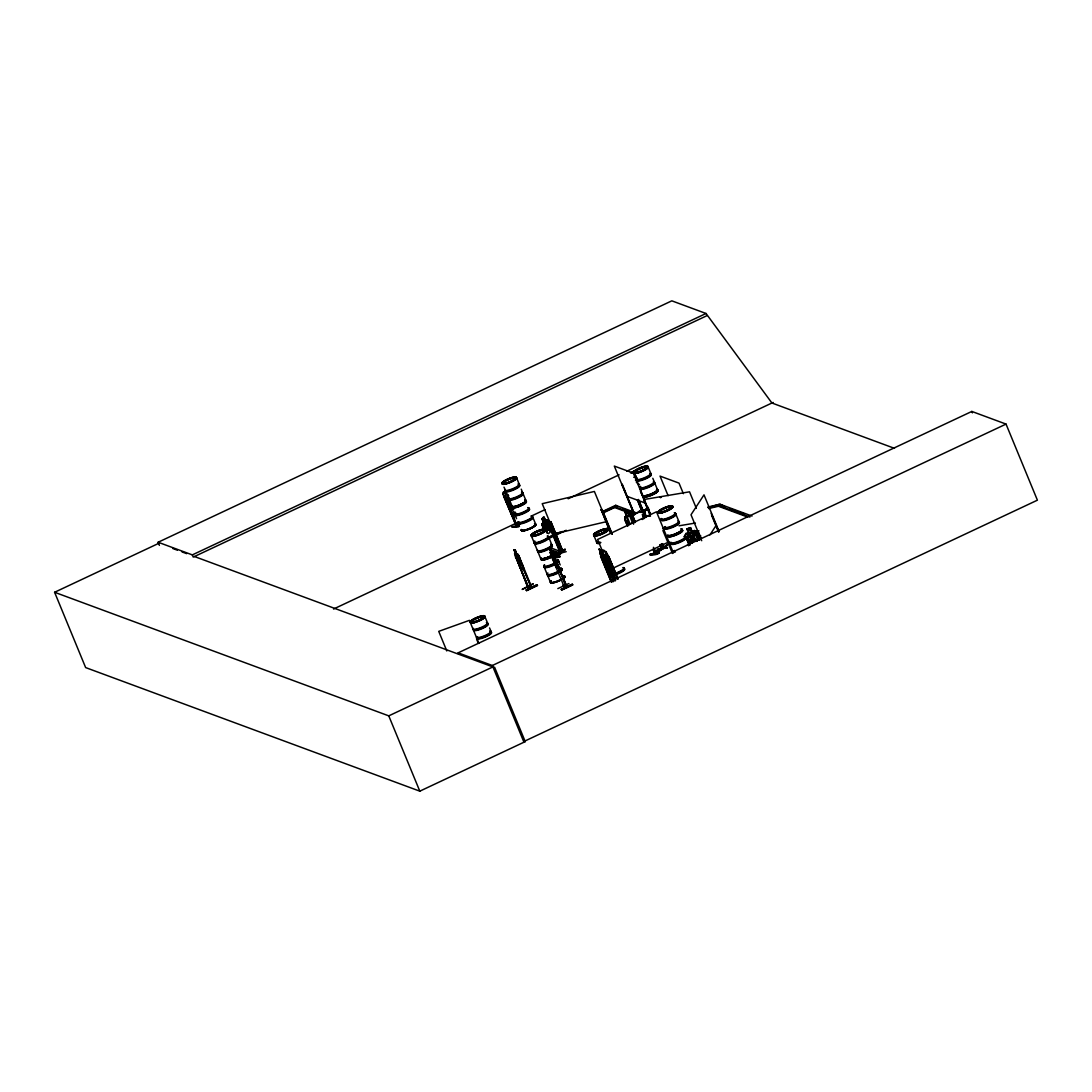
<?xml version="1.0" encoding="UTF-8"?>
<svg xmlns="http://www.w3.org/2000/svg" width="1092" height="1092" viewBox="0 0 1092 1092"><rect width="100%" height="100%" fill="white"/><g stroke="black" fill="none" stroke-linecap="round" stroke-linejoin="round"><path stroke-width="1.5" d="M524.761 500.095A7.78 1.638 -22.4 0 1 519.997 504.668A7.767 1.638 -22.4 0 1 511.643 505.801L511.629 508.585L512.708 508.108M543.952 529.606L542.082 525.375L542.192 523.546L543.666 522.454L542.028 518.768C545.317 513.144 544.226 523.75 546.996 519.847L548.239 520.597L552.347 530.548L553.071 534.807L548.32 538.356M542.287 523.532L542.082 525.375M508.531 498.525L508.394 501.378L509.486 500.778M551.119 552.825L553.903 560.769L556.797 564.346L556.156 561.602M606.388 554.954L609.159 562.899L612.066 566.475L611.424 563.731M635.544 480.48L636.117 475.935M624.733 518.837L627.75 525.907L624.733 518.837L625.034 516.966L626.535 515.847M624.924 518.809L625.115 517.062M696.778 541.427L697.201 539.038L694.348 532.118L691.987 531.517M511.752 514.332L514.195 517.553L511.657 514.414L506.306 501.132L506.702 499.358M510.128 501.405L507.985 502.593L507.562 504.477L508.053 502.593L510.278 501.46L509.268 503.576L512.121 510.496L514.864 512.585M515.779 525.279L516.434 526.289L502.989 493.939L503.494 492.055L505.733 490.922L504.709 493.038L507.562 499.959L509.404 501.351M503.18 493.925L503.412 492.055L505.582 490.868M516.748 524.733C518.004 527.682 515.192 522.877 515.943 526.412L519.888 524.16M503.071 483.92L503.767 483.579M471.962 622.017L471.389 622.658L472.454 622.017M514.305 478.337L513.472 478.992L514.455 478.787M515.124 477.941L513.499 478.842M513.554 478.883L515.588 477.996M483.265 617.417L482.459 617.608M544.444 530.425L542.669 530.999L543.625 530.876M544.144 530.644L544.703 530.043M595.058 535.326L595.932 534.971M595.618 535.189L595.277 535.53M605.787 530.316L605.173 530.657L605.992 530.494M606.415 529.838L607.398 529.838L606.674 530.221M634.889 472.645L635.326 472.194M645.031 468.099L646.655 466.912M646.887 467.212L646.123 467.512M646.532 467.663L647.269 467.199M660.414 512.093L659.309 512.762L660.128 512.134M670.433 507.384L671.88 506.865L669.833 507.48M670.665 507.603C668.263 507.357 673.436 505.965 670.201 507.37M559.978 552.525C561.971 550.641 558.899 553.849 561.452 553.084L548.239 520.597M527.996 586.8L527.736 585.667M527.586 587.059L514.755 553.303M530.698 586.936L531.599 586.745L530.848 587.182M531.954 587.892L518.714 555.459L516.734 553.821M476.494 638.724L478.323 643.42M559.787 556.115L556.524 556.865L559.787 556.115L559.732 556.975L556.442 557.725M686.022 533.524L685.271 535.216L689.229 545.167L685.121 535.216L685.899 533.456L694.594 530.494L696.327 531.408L699.808 539.967L696.191 531.545M508.763 498.143L507.739 500.245L510.592 507.166L513.336 509.254M553.78 554.968L566.461 587.387L566.571 586.049M566.83 586.186L563.308 585.571L566.216 586.418M622.249 484.206L634.643 514.632L621.867 484.384M637.387 500.013L642.246 512.121C641.591 511.192 642.956 509.377 643.352 511.534L638.492 499.535M643.543 511.561L638.288 499.535M658.981 552.538L650.368 554.067L658.995 552.525C658.326 556.661 638.329 554.518 659.145 553.098M700.682 539.312L698.375 532.869M711.151 513.281L718.891 531.818M686.95 529.019L690.526 527.641L692.055 531.354M686.185 537.441L687.209 537.087L690.308 544.621M687.209 537.087L690.226 544.744M694.567 530.535L696.327 531.408M698.662 540.185L696.259 534.029L698.743 540.049M697.201 533.811L696.177 534.152M709.923 534.93L716.42 524.965M663.936 546.764C662.571 548.593 664.932 546.369 664.659 547.665M512.462 526.59L519.232 525.58L518.973 526.508L512.093 526.876L518.973 526.508M512.093 526.822L519.492 526.207M661.397 548.539C648.307 551.487 659.937 557.398 653.398 547.31M661.247 548.225L662.434 547.611M659.937 544.758L661.834 549.221M645.017 511.588L639.107 511.452L645.276 512.216M638.847 512.271L644.73 512.407M503.235 483.606L504.04 483.278M503.999 483.524L503.412 483.92M532.555 535.667L532.705 535.585M532.582 535.285L532.555 535.858M542.833 530.521L544.498 530.193L543.734 530.494M543.297 530.535L544.28 530.507M472.59 622.249L471.949 622.194M481.982 617.635L483.551 616.598L482.077 617.43M635.858 472.481L635.189 472.563M646.014 467.881L645.085 468.154L645.645 467.745M594.963 534.984L595.345 534.943M605.773 529.838L606.156 530.453M606.483 530.18L605.459 530.398L606.456 529.565M670.597 507.493L669.765 507.712L670.515 507.152M671.266 506.825L669.901 507.343M555.159 556.319L560.128 552.839M659.295 550.505L667.212 544.785M558.79 553.903L558.544 554.586L565.137 549.563M564.728 549.767L565.014 549.017L555.35 556.592M527.177 585.913L527.682 585.694M528.405 586.909L515.629 556.688L528.023 587.087M662.762 548.798L660.947 544.239M634.575 513.349C632.486 512.871 636.267 513.963 634.616 514.305M563.963 586.158L551.228 555.924M697.324 541.086L693.243 537.346C695.945 530.93 691.645 530.671 692.164 536.759C688.588 531.913 684.548 534.52 691.714 537.892C688.724 544.84 693.57 544.594 692.778 538.438L696.164 541.25M542.151 518.837L544.144 517.335M542.274 523.655L547.01 519.997M543.884 530.753L542.642 527.736L543.529 527.218L544.772 530.234L543.256 531.081M548.102 523.45L549.003 522.945L561.029 553.426M550.859 521.607L563.062 551.924L550.859 521.607L549.767 521.99L562.284 551.965M548.32 538.52L553.18 534.78L552.17 530.603M610.483 532.882L601.255 509.8L602.142 509.595L612.216 534.029M602.142 509.595L601.05 509.978M566.202 551.692L556.388 554.217M559.09 554.463L565.274 549.645M556.019 557.289L561.424 553.057M561.738 551.023C562.926 549.494 564.318 552.497 562.121 552.156M708.217 507.616L719.232 504.368L719.614 505.309M503.726 483.428L503.74 483.101M504.272 483.51L503.357 483.674M533.128 535.626L532.336 536.049M646.505 467.185L645.468 467.622L646.751 467.635M595.836 535.053L594.963 535.462L596.041 535.066M605.828 530.111L606.838 529.647M606.811 530.139L606.347 530.466M628.951 524.883L625.02 512.148L627.477 510.469L632.336 522.508L630.125 524.051L625.238 512.189L627.45 510.647M629.006 514.182L630.521 513.103L631.899 513.827L635.421 522.358M625.02 517.076L630.548 513.254M627.286 517.13L629.483 515.588M627.258 525.634L625.402 521.116L626.057 520.666L628.228 525.115M632.486 516.175C631.517 515.984 634.288 517.785 634.343 520.693M626.371 520.597L625.402 521.116M560.906 553.221L560.565 552.061M667.253 544.717L659.786 550.491M659.309 550.573L667.512 545.345M664.209 546.573L663.049 546.928L664.769 547.638M648.102 515.601L649.535 516.311C647.037 514.851 645.276 518.7 645.017 512.981L642.369 514.687L644.034 518.454M645.017 512.981L642.505 514.741L644.13 518.441M642.246 519.519L648.198 515.588M658.503 549.303L667.471 547.72L658.244 548.839M650.218 554.9L659.254 553.153M667.116 547.856L658.176 548.826L658.858 549.139M661.697 548.498L655.35 552.552M654.859 552.648L655.104 553.862L662.803 548.757L654.804 553.862L653.03 549.331M514.782 478.514L514.127 478.433M543.447 530.917L542.642 531.081L543.229 530.262M605.923 530.234L605.2 530.507M483.852 616.762L482.104 617.28L482.855 617.035M483.742 617.144L482.91 617.389M661.875 547.774L661.561 548.184M661.697 548.102L661.725 549.331M655.35 553.74L653.316 549.29M508.681 498.075L506.524 499.262L506.183 501.146M512.68 514.059L515.492 512.462M512.735 514.223L510.292 511.001L512.667 514.236L515.56 512.448M516.407 526.289L503.617 496.232L504.695 495.741L517.089 525.907L509.432 507.807M519.56 523.368L516.653 525.034L519.806 523.355M662.162 549.208L660.237 544.703M630.48 472.877L633.838 471.13L634.793 473.778M631.504 473.273L633.483 472.222L633.988 473.464M633.769 477.34L635.817 476.248M638.861 512.339L639.161 511.411M648.225 507.971L643.038 510.742L648.43 507.971M648.552 508.749L642.355 512.066L637.591 500.027M647.46 509.459L642.683 512.012M543.256 530.576L544.826 530.125M662.516 548.771L661.261 545.795M515.52 553.603L514.018 549.699L515.328 550.068L516.734 553.931M515.206 550.122L513.895 549.754M514.714 554.463L514.687 553.166L515.424 553.467M517.622 554.067L518.686 555.487M515.984 556.784L515.247 556.865M518.809 557.848L519.546 557.766L518.809 557.848L531.627 588.083L516.857 553.876M523.723 568.891L522.809 565.397M520.72 568.168L518.755 564.359L520.72 568.168L523.914 568.973L520.693 568.058M532.992 583.688L522.14 589.448L533.155 584.097M526.112 589.98L537.018 584.766L526.112 589.994L526.59 590.676L537.469 585.408L526.535 590.595M663.786 547.829L662.162 543.666M649.972 514.209L640.526 491.291L644.389 498.867M641.236 491.223L640.526 491.291M639.68 511.179L631.476 515.629L639.939 511.807M562.08 550.791L562.721 550.778M551.556 556.033L550.846 556.101M554.067 557.248L566.857 587.496L553.303 554.681L550.668 549.413L549.385 549.044L550.682 549.522L552.907 553.589M614.468 580.644L605.023 557.725L606.019 557.261L615.588 580.221M606.142 557.302L605.023 557.725M672.481 553.48L662.912 530.521L663.909 530.057M553.917 554.886L552.88 553.48L567.239 587.319C565.369 589.011 562.148 582.759 563.185 586.295L566.721 587.496M557.821 588.615L568.918 583.524M561.274 589.38L572.304 584.179L572.754 584.875L561.738 590.076L561.274 589.38L572.345 584.234M561.52 589.912L572.699 584.793M696.205 532.132L699.003 530.903M159.418 545.386L158.135 542.246L671.826 300.832L706.033 313.486L771.921 403.003L894.498 448.348M458.708 654.258L458.135 652.852L492.342 665.506L523.955 742.219L419.806 791.168L85.64 667.581L54.6 592.274L158.763 543.325M158.135 542.246L192.329 554.886L706.033 313.486M706.933 315.684L193.243 557.084L192.329 554.886M333.524 609.036L518.768 521.976M531.122 516.175L545.004 509.65M568.168 498.771L619.109 474.829M626.822 471.198L773.136 402.443M552.88 534.834L557.48 532.678M601.897 511.793L615.683 505.323L635.367 512.598L635.762 513.54L633.606 514.55L614.619 507.521L614.236 506.579L633.223 513.609L635.367 512.598M548.976 537.25L559.705 532.213M602.593 512.052L616.379 505.569L616.762 506.511M550.204 537.209L562.462 531.449M603.821 512.025L614.537 506.975M549.372 538.192L566.216 530.275M602.975 512.994L615.233 507.234M550.464 553.63L550.163 552.47L553.03 553.535M550.218 552.593L551.037 552.688M552.361 550.286L558.695 552.62L560.838 551.61L551.351 548.102M551.856 557.084L555.35 558.381M554.34 551.801L559.09 553.562L561.233 552.552M554.381 563.581L556.456 567.335L550.272 552.415M557.889 564.878L559.2 568.359L556.306 567.417L559.2 568.359M600.627 552.934L599.126 549.03L602.934 554.722L613.363 579.716M600.177 549.522L601.842 553.275M611.438 581.558L599.972 552.579M606.265 555.009L604.763 551.119L605.937 551.542L608.572 556.811L617.69 579.088M600.504 556.128L611.056 581.736M607.643 564.864L603.535 554.927L613.677 579.825M615.206 579.115L605.541 554.545L605.61 555.814M607.466 555.255L605.828 551.719M603.985 557.411L613.294 580.016M608.258 555.541L618.072 578.897M747.105 516.857L718.413 506.251L718.031 505.309L720.174 504.299L752.047 516.079M615.451 580.808L606.524 558.039L615.533 579.238M606.838 558.149L606.142 558.217M609.309 559.391L617.376 578.965M606.046 567.403L604.013 563.622L606.046 567.403L608.681 568.468L607.466 564.878M613.158 567.007L614.441 570.502L611.547 569.423M610.019 569.587L668.905 541.919M458.135 652.852L971.839 411.438L1006.032 424.092L1037.4 500.177L523.696 741.591M492.342 665.506L1006.032 424.092M54.6 592.274L388.766 715.861L492.915 666.912L194.444 556.524M514.25 478.419L515.301 478.064M646.491 467.772L645.099 467.99M664.332 547.884L662.68 543.707M655.132 552.293L655.459 553.453L653.726 548.866M606.074 530.343L606.988 529.729M482.882 617.144L483.674 616.789M482.964 617.54L482.159 617.785M527.736 586.322L531.162 586.991L528.118 586.131M698.157 533.21L698.771 532.732L701.282 538.847M690.526 527.641L686.772 528.938L688.479 532.732L687.155 534.548L690.008 541.468L692.069 543.024M646.259 467.267L647.092 467.13M531.081 586.991L531.135 587.987L532.036 587.824M531.558 587.783L531.299 586.65M562.557 551.87L563.281 551.733M542.028 518.768L546.137 531.463L548.375 533.633L550.259 532.159L550.04 528.405L547.188 521.485L545.672 521.048L544.048 517.185M546.996 519.847L548.198 520.693M542.642 527.736L544.226 530.671M556.688 557.466L560.073 556.702M707.78 507.07L719.232 504.368M709.8 507.63L716.352 506.074M708.599 508.558L718.413 506.251M554.64 533.811L606.797 521.58M471.771 622.549L471.403 622.508M630.439 513.267L631.899 513.827M662.626 528.583L665.902 528.023M679.006 525.812L695.399 523.041M658.435 549.453L667.43 547.665M502.989 493.939L511.657 514.414M528.091 586.786L514.769 554.354M634.002 513.568L634.452 514.66M628.978 514.359L630.657 514.769L633.51 521.689L633.537 524.215M514.564 553.221L517.772 554.135M537.482 585.435L536.991 584.752M524.119 741.4L525.334 741.837L494.553 667.157M725.347 507.002L720.174 504.299M730.125 508.776L744.471 514.073M718.031 505.309L749.904 517.089M626.726 496.205L645.727 503.221M695.836 533.305L698.907 534.452M697.761 534.821L700.832 535.954M623.095 508.858L634.179 512.953M600.368 550.122L599.672 549.863L600.887 551.351M606.005 552.197L605.309 551.938L606.524 553.439M603.849 550.081A7.794 1.652 -22.4 0 1 600.259 550.45L600.19 550.341M605.418 554.6L608.299 555.664M605.2 561.424L604.108 561.029L601.255 554.108C604.545 555.036 608.776 570.447 603.712 559.432C607.439 572.017 596.423 544.198 603.043 557.78L602.32 554.572L612.981 579.893M611.67 569.369L614.359 570.365M605.91 567.349L608.79 568.413L607.589 564.823M550.75 550.068L550.04 549.808L551.255 551.31M534.889 544.417L535.585 544.662L534.507 543.475L537.387 550.545M172.727 548.484L177.382 550.204M182.036 551.924L186.691 553.658M506.046 492.369L505.023 492.956L508.667 495.945M509.268 499.576L508.449 500.354M636.281 482.104L639.448 484.643M681.067 529.074A7.808 1.652 -22.4 0 1 677.204 533.251L677.327 533.483M603.521 554.954C603.371 553.48 598.853 550.887 599.972 553.74M602.538 553.63L603.398 555.009M971.839 411.438L972.412 412.858M719.096 531.49L703.999 494.853L691.004 514.769L701.706 540.704M711.574 515.151L718.495 531.954M696.368 508.381L689.543 491.823L643.652 499.563L650.477 516.134M683.374 493.666L679.019 483.114L660.032 476.098L668.099 495.672M690.458 527.805L691.959 531.558M676.016 514.537L678.869 521.457M648.047 466.748L650.791 473.423M652.798 478.269L654.204 481.736M654.777 483.128L657.548 489.803M673.477 553.016L656.483 511.793L597.611 539.462L614.591 580.685M636.377 477.641L638.097 481.79M633.715 471.307L635.244 475.02M647.529 506.497L649.426 511.083M640.908 491.113L644.69 500.272M648.471 509.445L650.354 514.018M650.3 514.318L633.305 473.095L614.318 466.079L634.206 514.564M661.902 543.843L663.622 548.034M644.922 512.994L646.505 516.857M633.223 513.609L633.606 514.55M631.804 513.854L635.326 522.413M632.145 516.571L634.629 522.59M626.057 520.666L627.299 523.669M615.683 505.323L616.079 506.265M612.011 534.206L594.389 491.455L542.219 503.685L562.216 552.129L561.834 550.873M601.255 509.8L610.701 532.719M609.036 557.097L617.758 578.787M593.734 535.135L596.505 541.809M599.126 549.03L603.521 560.81L606.415 564.4L605.787 561.643M600.027 553.617L611.752 581.667M600.818 556.251L611.37 581.845M548.443 523.368L560.865 553.494M551.829 532.486L560.455 553.63M558.695 552.62L559.09 553.562M548.962 537.81L551.815 544.717M558.735 561.493L560.169 564.946M549.508 548.989L551.01 552.893M516.502 477.627A7.808 1.652 -22.4 0 1 505.951 483.415A7.808 1.652 -22.4 0 1 505.323 480.589A7.808 1.652 -22.4 0 1 516.502 477.627L519.246 484.316M521.253 489.175L522.659 492.642M523.232 494.034L525.989 500.696M532.992 517.717L535.763 524.378M534.957 543.843L535.339 544.785M531.203 535.558L533.974 542.233M537.96 551.938L540.704 558.613M544.294 567.321L547.147 574.228M547.72 575.62L550.464 582.295M507.998 494.758L508.503 496M509.118 498.935L511.547 504.913M511.93 505.473L513.649 509.623M503.985 487.155L505.227 489.694M506.811 493.543L508.531 497.693M509.036 498.935L510.06 501.405M515.124 515.233L516.571 518.686M518.563 555.555L522.631 565.424M514.018 549.699L518.331 561.506L520.215 564.66L521.444 565.001L520.87 562.216M484.807 616.379L487.564 623.054M489.557 627.914L490.977 631.367M478.856 643.229L469.41 620.352L438.738 631.367L446.805 650.955M388.766 715.861L419.806 791.168M557.971 564.782L559.049 568.427M522.754 565.356L523.805 569.028M522.891 493.707A7.78 1.638 -22.4 0 1 515.438 498.935A7.78 1.638 -22.4 0 1 509.595 498.635M522.809 493.175A7.903 1.665 -22.4 0 1 515.233 498.484A7.903 1.665 -22.4 0 1 509.295 498.184M511.834 506.374A7.808 1.652 -22.4 0 0 520.229 505.214A7.808 1.652 -22.4 0 0 525.006 500.627A7.767 1.638 -22.4 0 1 520.188 505.132A7.767 1.638 -22.4 0 1 511.848 506.278M511.629 505.814A7.78 1.638 -22.4 0 0 519.997 504.668A7.767 1.638 -22.4 0 0 524.733 500.081M524.856 500.259A7.808 1.652 -22.4 0 1 520.079 504.845A7.808 1.652 -22.4 0 1 511.684 506.005M518.55 484.752A7.903 1.665 -22.4 0 1 514.646 488.97A7.903 1.665 -22.4 0 1 505.064 491.1M521.512 492.205A7.78 1.638 -22.4 0 1 516.748 496.778A7.78 1.638 -22.4 0 1 508.381 497.925M518.659 485.298A7.78 1.638 -22.4 0 1 513.895 489.858A7.78 1.638 -22.4 0 1 505.528 491.018M521.799 492.642A7.903 1.665 -22.4 0 1 516.966 497.283A7.903 1.665 -22.4 0 1 508.476 498.457M518.372 484.329A7.903 1.665 -22.4 0 1 513.54 488.97A7.903 1.665 -22.4 0 1 505.05 490.144M518.086 483.906A7.78 1.638 -22.4 0 1 513.322 488.465A7.78 1.638 -22.4 0 1 504.954 489.625M532.65 517.403A7.78 1.638 -22.4 0 1 525.197 522.618A7.78 1.638 -22.4 0 1 519.355 522.331M531.749 516.762A7.903 1.665 -22.4 0 1 526.904 521.403A7.903 1.665 -22.4 0 1 518.413 522.563M521.457 529.716A7.808 1.652 -22.4 0 0 529.838 528.555A7.808 1.652 -22.4 0 0 534.63 523.969A7.808 1.652 -22.4 0 1 529.838 528.542A7.808 1.652 -22.4 0 1 521.444 529.688M534.507 523.778A7.767 1.638 -22.4 0 1 529.757 528.337A7.767 1.638 -22.4 0 1 521.403 529.483M534.739 524.242A7.808 1.652 -22.4 0 1 529.961 528.828A7.808 1.652 -22.4 0 1 521.567 529.989A7.767 1.638 -22.4 0 0 529.948 528.815A7.767 1.638 -22.4 0 0 534.698 524.269M525.921 500.996A7.808 1.652 -22.4 0 1 518.441 506.238A7.808 1.652 -22.4 0 1 512.571 505.951M529.142 508.544A7.903 1.665 -22.4 0 1 521.567 513.854A7.903 1.665 -22.4 0 1 515.629 513.568M531.272 515.902A7.78 1.638 -22.4 0 1 526.508 520.475A7.78 1.638 -22.4 0 1 518.154 521.621M529.224 509.09A7.78 1.638 -22.4 0 1 521.771 514.305A7.78 1.638 -22.4 0 1 515.929 514.018M531.572 516.325A7.903 1.665 -22.4 0 1 527.654 520.543A7.903 1.665 -22.4 0 1 518.086 522.672M528.146 508.026A7.903 1.665 -22.4 0 1 523.3 512.653A7.903 1.665 -22.4 0 1 514.81 513.827M527.846 507.589A7.78 1.638 -22.4 0 1 523.082 512.162A7.78 1.638 -22.4 0 1 514.728 513.308M552.061 545.795A7.78 1.638 -22.4 0 1 544.594 551.023A7.78 1.638 -22.4 0 1 538.752 550.723M551.146 545.154A7.903 1.665 -22.4 0 1 546.3 549.795A7.903 1.665 -22.4 0 1 537.81 550.969M554.026 552.347A7.808 1.652 -22.4 0 1 553.303 554.791M551.87 555.651A7.808 1.652 -22.4 0 1 543.816 558.763A7.808 1.652 -22.4 0 1 540.84 558.094M553.453 555.145A7.808 1.652 -22.4 0 0 554.176 552.716A7.78 1.638 -22.4 0 1 553.398 555.064A7.767 1.638 -22.4 0 0 554.108 552.661M552.02 556.019A7.808 1.652 -22.4 0 1 543.966 559.131A7.808 1.652 -22.4 0 1 540.99 558.462M547.72 536.841A7.903 1.665 -22.4 0 1 542.874 541.482A7.903 1.665 -22.4 0 1 534.384 542.656M550.668 544.294A7.78 1.638 -22.4 0 1 545.904 548.866A7.78 1.638 -22.4 0 1 537.551 550.013M547.815 537.373A7.78 1.638 -22.4 0 1 543.052 541.946A7.78 1.638 -22.4 0 1 534.698 543.093M550.969 544.731A7.903 1.665 -22.4 0 1 546.123 549.372A7.903 1.665 -22.4 0 1 537.633 550.532M547.542 536.418A7.903 1.665 -22.4 0 1 541.755 541.455A7.903 1.665 -22.4 0 1 534.848 541.536M547.242 535.981A7.78 1.638 -22.4 0 1 541.55 540.95A7.78 1.638 -22.4 0 1 534.752 541.018M561.015 569.382A7.78 1.638 -22.4 0 1 556.251 573.942A7.78 1.638 -22.4 0 1 547.884 575.102M560.906 568.85A7.903 1.665 -22.4 0 1 556.074 573.491A7.903 1.665 -22.4 0 1 547.57 574.651M563.786 576.044A7.808 1.652 -22.4 0 1 558.067 581.026A7.808 1.652 -22.4 0 1 551.242 581.094M563.663 575.88A7.753 1.638 -22.4 0 1 557.985 580.821A7.753 1.638 -22.4 0 1 551.214 580.903M555.418 553.385A7.808 1.652 -22.4 0 1 553.562 555.391M552.115 556.265A7.808 1.652 -22.4 0 1 544.062 559.377A7.808 1.652 -22.4 0 1 541.1 558.708M554.272 552.962A7.808 1.652 -22.4 0 1 555.077 553.071M558.654 560.96A7.903 1.665 -22.4 0 1 556.77 562.994M555.309 563.868A7.903 1.665 -22.4 0 1 547.147 567.035A7.903 1.665 -22.4 0 1 544.144 566.338M557.48 560.537A7.903 1.665 -22.4 0 1 558.299 560.633M560.442 567.99A7.78 1.638 -22.4 0 1 554.736 572.945A7.78 1.638 -22.4 0 1 547.938 573.027M558.394 561.165A7.78 1.638 -22.4 0 1 556.879 563.499M555.446 564.359A7.78 1.638 -22.4 0 1 547.42 567.458A7.78 1.638 -22.4 0 1 544.458 566.789M560.728 568.413A7.903 1.665 -22.4 0 1 555.896 573.054A7.903 1.665 -22.4 0 1 547.392 574.228M557.302 560.1A7.903 1.665 -22.4 0 1 556.592 562.571M553.398 564.318A7.903 1.665 -22.4 0 1 545.55 566.844A7.903 1.665 -22.4 0 1 544.621 565.219M557.821 559.773A7.78 1.638 -22.4 0 1 556.306 562.107M553.166 563.827A7.78 1.638 -22.4 0 1 545.44 566.311A7.78 1.638 -22.4 0 1 544.512 564.714M653.63 482.705A7.78 1.638 -22.4 0 1 648.866 487.278A7.78 1.638 -22.4 0 1 640.513 488.424M653.535 482.173A7.903 1.665 -22.4 0 1 648.689 486.814A7.903 1.665 -22.4 0 1 640.199 487.988M643.365 495.754A7.78 1.638 -22.4 0 0 652.456 493.352A7.78 1.638 -22.4 0 0 657.111 489.298A7.753 1.638 -22.4 0 1 652.456 493.352A7.753 1.638 -22.4 0 1 643.393 495.741M657.22 489.489A7.808 1.652 -22.4 0 1 652.552 493.543A7.808 1.652 -22.4 0 1 643.42 495.973M650.109 473.86A7.903 1.665 -22.4 0 1 644.307 478.897A7.903 1.665 -22.4 0 1 637.414 478.978M653.862 481.422A7.78 1.638 -22.4 0 1 646.409 486.636A7.78 1.638 -22.4 0 1 640.567 486.35M650.204 474.392A7.78 1.638 -22.4 0 1 646.355 478.542A7.78 1.638 -22.4 0 1 636.923 480.63M653.357 481.749A7.903 1.665 -22.4 0 1 647.556 486.786A7.903 1.665 -22.4 0 1 640.663 486.855M649.931 473.437A7.903 1.665 -22.4 0 1 644.13 478.473A7.903 1.665 -22.4 0 1 637.237 478.542M650.436 473.109A7.78 1.638 -22.4 0 1 642.983 478.323A7.78 1.638 -22.4 0 1 637.141 478.037M656.661 489.98A7.808 1.652 -22.4 0 1 653.671 493.72A7.808 1.652 -22.4 0 1 643.666 496.56M660.21 496.792A7.78 1.638 -22.4 0 1 660.387 497.638M660.51 497.229A7.903 1.665 -22.4 0 1 660.865 497.556M650.45 512.967A7.794 1.652 -22.4 0 1 650.109 512.639M599.44 543.502A7.794 1.652 -22.4 0 1 597.856 542.001M602.593 551.378A7.903 1.665 -22.4 0 1 600.19 551.078M599.918 550.122A7.794 1.652 -22.4 0 1 600.068 549.604M600.75 542.71A7.903 1.665 -22.4 0 1 596.914 542.233M600.573 542.287A7.903 1.665 -22.4 0 1 596.737 541.809M598.866 542.11A7.794 1.652 -22.4 0 1 596.642 541.291M602.866 551.815A7.794 1.652 -22.4 0 1 600.641 550.996M603.999 550.6A7.903 1.665 -22.4 0 1 600.354 550.969M605.61 558.503A7.808 1.652 -22.4 0 1 604.381 558.626M624.351 569.055A7.78 1.638 -22.4 0 1 616.898 574.283A7.78 1.638 -22.4 0 1 611.056 573.996M624.269 568.523A7.903 1.665 -22.4 0 1 616.693 573.832A7.903 1.665 -22.4 0 1 610.756 573.532M622.972 567.567A7.78 1.638 -22.4 0 1 618.208 572.126A7.78 1.638 -22.4 0 1 609.841 573.286M623.273 567.99A7.903 1.665 -22.4 0 1 618.427 572.631A7.903 1.665 -22.4 0 1 609.937 573.805M610.51 566.407A7.903 1.665 -22.4 0 1 607.698 566.885M612.94 581.695A7.78 1.638 -22.4 0 1 613.09 581.162A7.753 1.638 -22.4 0 0 612.967 581.681M609.2 567.198A7.794 1.652 -22.4 0 1 607.971 567.321M608.763 566.325A7.903 1.665 -22.4 0 1 607.521 566.448M605.855 559.104A7.808 1.652 -22.4 0 1 604.627 559.227M491.223 632.432A7.794 1.652 -22.4 0 1 483.756 637.673A7.794 1.652 -22.4 0 1 477.9 637.387M491.113 631.913A7.903 1.665 -22.4 0 1 483.538 637.223A7.903 1.665 -22.4 0 1 477.6 636.923M486.868 623.491A7.903 1.665 -22.4 0 1 482.036 628.132A7.903 1.665 -22.4 0 1 473.532 629.306M489.844 630.944A7.794 1.652 -22.4 0 1 485.066 635.517A7.794 1.652 -22.4 0 1 476.685 636.677M486.991 624.023A7.794 1.652 -22.4 0 1 482.214 628.596A7.794 1.652 -22.4 0 1 473.832 629.756M490.117 631.381A7.903 1.665 -22.4 0 1 485.285 636.022A7.903 1.665 -22.4 0 1 476.781 637.182M486.691 623.068A7.903 1.665 -22.4 0 1 481.859 627.709A7.903 1.665 -22.4 0 1 473.355 628.883M486.418 622.631A7.794 1.652 -22.4 0 1 481.64 627.204A7.794 1.652 -22.4 0 1 473.259 628.364M678.296 522.426A7.78 1.638 -22.4 0 1 672.59 527.381A7.78 1.638 -22.4 0 1 665.806 527.463M679.006 521.99A7.903 1.665 -22.4 0 1 671.443 527.299A7.903 1.665 -22.4 0 1 665.506 526.999M677.204 533.251A7.808 1.652 -22.4 0 1 667.744 535.339M682.091 529.333A7.767 1.638 -22.4 0 1 675.265 533.851A7.767 1.638 -22.4 0 1 667.703 535.135M680.944 528.91A7.767 1.638 -22.4 0 1 681.749 529.006M674.76 513.568A7.903 1.665 -22.4 0 1 669.928 518.209A7.903 1.665 -22.4 0 1 661.424 519.383M677.722 521.034A7.78 1.638 -22.4 0 1 672.959 525.593A7.78 1.638 -22.4 0 1 664.591 526.753M675.675 514.209A7.78 1.638 -22.4 0 1 668.222 519.437A7.78 1.638 -22.4 0 1 662.38 519.15M678.842 521.567A7.903 1.665 -22.4 0 1 671.266 526.863A7.903 1.665 -22.4 0 1 665.328 526.576M674.583 513.144A7.903 1.665 -22.4 0 1 669.751 517.785A7.903 1.665 -22.4 0 1 661.261 518.959M674.296 512.721A7.78 1.638 -22.4 0 1 669.533 517.28A7.78 1.638 -22.4 0 1 661.165 518.441M667.922 535.681A7.767 1.638 -22.4 0 0 676.426 534.002A7.808 1.652 -22.4 0 0 682.022 529.552A7.767 1.638 -22.4 0 1 676.426 534.002A7.808 1.652 -22.4 0 1 667.894 535.708M682.131 529.811A7.808 1.652 -22.4 0 1 675.607 534.684A7.808 1.652 -22.4 0 1 668.154 535.449M684.534 537.264A7.903 1.665 -22.4 0 1 679.688 541.905A7.903 1.665 -22.4 0 1 671.198 543.079M685.435 537.906A7.78 1.638 -22.4 0 1 678.924 542.765A7.78 1.638 -22.4 0 1 671.512 543.516M684.356 536.841A7.903 1.665 -22.4 0 1 679.511 541.468A7.903 1.665 -22.4 0 1 671.02 542.642M684.056 536.404A7.78 1.638 -22.4 0 1 679.292 540.977A7.78 1.638 -22.4 0 1 670.938 542.123M687.482 544.717A7.78 1.638 -22.4 0 1 688.479 545.659M675.347 551.378A7.78 1.638 -22.4 0 1 674.365 550.436M675.457 551.91A7.903 1.665 -22.4 0 1 674.447 550.955M687.783 545.14A7.903 1.665 -22.4 0 1 688.943 545.577M674.46 551.91A7.903 1.665 -22.4 0 1 674.624 551.392M546.137 522.263L546.464 526.453L544.021 523.914L543.407 524.365L546.409 527.6L546.915 533.06L547.174 528.091L549.767 530.794L550.395 530.316L547.256 526.972L546.655 521.73L544.294 523.75L547.147 530.671L549.03 529.197L546.177 522.276M607.916 556.674L608.694 559.868C602.156 546.287 613.008 574.201 609.35 561.506C614.427 572.454 610.073 557.22 606.893 556.197L609.745 563.117L610.837 563.513L607.916 556.674M517.308 555.186L518.004 558.408C511.261 544.935 522.126 572.768 518.673 560.059L521.253 564.032L517.362 555.159M544.062 518.222L542.847 519.164L543.366 520.406L544.567 519.451L544.062 518.222M627.313 511.547L625.893 512.544L626.399 513.772L627.818 512.776L627.313 511.547M644.812 514.059L643.284 515.069L643.789 516.298L645.317 515.288L644.812 514.059M667.949 494.212L667.949 494.212M609.773 565.656L611.697 569.478L609.773 565.656M690.089 528.637L687.851 529.388L688.37 530.63L690.594 529.866L690.089 528.637M692.492 532.746L689.011 533.92L691.864 540.84L695.345 539.666L692.492 532.746M507.152 503.876L509.623 507.016L507.179 503.794M515.369 550.737L514.578 550.518L515.874 551.965L515.369 550.737M517.362 555.118L516.147 554.777L519 561.697L520.215 562.039L517.362 555.118M552.729 554.463L551.637 554.067L554.49 560.988L555.569 561.384L552.729 554.463M505.855 483.155A7.808 1.652 -22.4 0 0 516.393 477.368A7.767 1.638 -22.4 0 0 505.241 480.316A7.808 1.652 -22.4 0 0 505.855 483.155A7.767 1.638 -22.4 0 0 516.352 477.368A7.808 1.652 -22.4 0 0 505.214 480.33A7.767 1.638 -22.4 0 0 505.869 483.128M506.142 483.838A7.78 1.638 -22.4 0 0 516.653 478.064A7.78 1.638 -22.4 0 0 505.514 481.012A7.78 1.638 -22.4 0 0 506.142 483.838M506.156 483.838A7.767 1.638 -22.4 0 0 516.639 478.091A7.767 1.638 -22.4 0 0 505.528 481.026A7.767 1.638 -22.4 0 0 506.156 483.838M518.618 506.661A7.78 1.638 -22.4 0 0 526.071 501.433A7.767 1.638 -22.4 0 1 518.632 506.661A7.767 1.638 -22.4 0 1 512.79 506.374A7.78 1.638 -22.4 0 0 518.618 506.661M535.012 535.244A7.808 1.652 -22.4 0 0 545.563 529.456A7.767 1.638 -22.4 0 0 534.398 532.405A7.808 1.652 -22.4 0 0 535.012 535.244A7.767 1.638 -22.4 0 0 545.509 529.456A7.808 1.652 -22.4 0 0 534.384 532.418A7.767 1.638 -22.4 0 0 535.025 535.216M553.207 554.613A7.78 1.638 -22.4 0 0 553.917 552.183A7.753 1.638 -22.4 0 1 553.194 554.613M543.748 558.572A7.78 1.638 -22.4 0 0 551.774 555.473A7.753 1.638 -22.4 0 1 543.775 558.558A7.78 1.638 -22.4 0 1 540.799 557.903A7.753 1.638 -22.4 0 0 543.775 558.558M535.312 535.926A7.78 1.638 -22.4 0 0 545.809 530.152A7.78 1.638 -22.4 0 0 534.684 533.101A7.78 1.638 -22.4 0 0 535.312 535.926A7.753 1.638 -22.4 0 0 545.782 530.166A7.753 1.638 -22.4 0 0 534.698 533.101A7.753 1.638 -22.4 0 0 535.326 535.913M535.121 535.503A7.808 1.652 -22.4 0 0 545.659 529.716A7.808 1.652 -22.4 0 0 534.493 532.678A7.808 1.652 -22.4 0 0 535.121 535.503M543.939 559.036A7.78 1.638 -22.4 0 0 551.965 555.924A7.767 1.638 -22.4 0 1 543.952 559.036A7.767 1.638 -22.4 0 1 541.004 558.367A7.78 1.638 -22.4 0 0 543.939 559.036M559.118 580.917A7.808 1.652 -22.4 0 0 563.909 576.33A7.767 1.638 -22.4 0 1 559.118 580.903A7.808 1.652 -22.4 0 1 550.723 582.077A7.767 1.638 -22.4 0 0 559.118 580.903M553.726 555.842A7.78 1.638 -22.4 0 0 555.241 553.521A7.753 1.638 -22.4 0 1 553.699 555.842M543.516 559.95A7.78 1.638 -22.4 0 0 552.279 556.702A7.753 1.638 -22.4 0 1 543.543 559.937A7.753 1.638 -22.4 0 1 541.96 558.449A7.78 1.638 -22.4 0 0 543.516 559.95M653.548 493.393A7.808 1.652 -22.4 0 0 656.524 489.653A7.767 1.638 -22.4 0 1 653.521 493.393A7.808 1.652 -22.4 0 1 643.543 496.246A7.767 1.638 -22.4 0 0 653.521 493.393M637.4 472.263A7.808 1.652 -22.4 0 0 647.938 466.461A7.767 1.638 -22.4 0 0 636.786 469.41A7.808 1.652 -22.4 0 0 637.4 472.263A7.767 1.638 -22.4 0 0 647.897 466.475A7.808 1.652 -22.4 0 0 636.773 469.437A7.767 1.638 -22.4 0 0 637.414 472.235M637.701 472.932A7.78 1.638 -22.4 0 0 648.198 467.171A7.78 1.638 -22.4 0 0 637.073 470.12A7.78 1.638 -22.4 0 0 637.701 472.932A7.753 1.638 -22.4 0 0 648.17 467.185A7.753 1.638 -22.4 0 0 637.086 470.12A7.753 1.638 -22.4 0 0 637.714 472.932M637.51 472.522A7.808 1.652 -22.4 0 0 648.047 466.734A7.808 1.652 -22.4 0 0 636.882 469.697A7.808 1.652 -22.4 0 0 637.51 472.522M653.849 494.157A7.78 1.638 -22.4 0 0 656.811 490.431A7.753 1.638 -22.4 0 1 653.835 494.157A7.78 1.638 -22.4 0 1 643.884 496.997A7.753 1.638 -22.4 0 0 653.835 494.157M597.542 534.78A7.78 1.638 -22.4 0 0 608.053 529.006A7.78 1.638 -22.4 0 0 596.914 531.954A7.808 1.652 -22.4 0 0 597.542 534.821A7.808 1.652 -22.4 0 0 608.094 529.033A7.767 1.638 -22.4 0 0 596.928 531.981A7.767 1.638 -22.4 0 0 597.556 534.793A7.767 1.638 -22.4 0 0 608.039 529.033A7.808 1.652 -22.4 0 0 596.914 531.995A7.78 1.638 -22.4 0 0 597.542 534.78M597.843 535.503A7.78 1.638 -22.4 0 0 608.353 529.729A7.78 1.638 -22.4 0 0 597.215 532.678A7.78 1.638 -22.4 0 0 597.843 535.503A7.753 1.638 -22.4 0 0 608.312 529.743A7.753 1.638 -22.4 0 0 597.228 532.678A7.753 1.638 -22.4 0 0 597.856 535.49M597.665 535.094A7.808 1.652 -22.4 0 0 608.203 529.306A7.808 1.652 -22.4 0 0 597.037 532.268A7.808 1.652 -22.4 0 0 597.665 535.094M604.504 558.899A7.794 1.652 -22.4 0 0 607.288 558.435A7.767 1.638 -22.4 0 1 604.558 558.954M604.026 559.554A7.78 1.638 -22.4 0 0 606.06 559.527A7.767 1.638 -22.4 0 1 604.053 559.568M474.16 621.894A7.808 1.652 -22.4 0 0 484.712 616.106A7.767 1.638 -22.4 0 0 473.559 619.055A7.808 1.652 -22.4 0 0 474.16 621.894A7.767 1.638 -22.4 0 0 484.657 616.106A7.808 1.652 -22.4 0 0 473.532 619.068A7.767 1.638 -22.4 0 0 474.174 621.867M474.46 622.577A7.78 1.638 -22.4 0 0 484.971 616.803A7.78 1.638 -22.4 0 0 473.832 619.751A7.78 1.638 -22.4 0 0 474.46 622.577A7.767 1.638 -22.4 0 0 484.957 616.816A7.767 1.638 -22.4 0 0 473.846 619.765A7.767 1.638 -22.4 0 0 474.474 622.577M474.269 622.153A7.808 1.652 -22.4 0 0 484.821 616.366A7.808 1.652 -22.4 0 0 473.641 619.328A7.808 1.652 -22.4 0 0 474.269 622.153M676.398 533.961A7.808 1.652 -22.4 0 0 681.995 529.47A7.767 1.638 -22.4 0 1 676.398 533.947A7.808 1.652 -22.4 0 1 667.854 535.64A7.767 1.638 -22.4 0 0 676.398 533.947M662.066 511.971A7.808 1.652 -22.4 0 0 672.604 506.183A7.767 1.638 -22.4 0 0 661.452 509.131A7.808 1.652 -22.4 0 0 662.066 511.971M672.604 506.183A7.808 1.652 -22.4 0 0 661.424 509.145A7.767 1.638 -22.4 0 0 662.08 511.943A7.767 1.638 -22.4 0 0 672.549 506.183M662.353 512.653A7.78 1.638 -22.4 0 0 672.863 506.879A7.78 1.638 -22.4 0 0 661.725 509.827A7.78 1.638 -22.4 0 0 662.353 512.653A7.767 1.638 -22.4 0 0 672.849 506.906A7.767 1.638 -22.4 0 0 661.738 509.841A7.767 1.638 -22.4 0 0 662.366 512.653M662.175 512.244A7.808 1.652 -22.4 0 0 672.713 506.456A7.808 1.652 -22.4 0 0 661.547 509.418A7.808 1.652 -22.4 0 0 662.175 512.244M675.771 535.107A7.78 1.638 -22.4 0 0 682.282 530.248A7.767 1.638 -22.4 0 1 675.784 535.121A7.767 1.638 -22.4 0 1 668.372 535.872A7.78 1.638 -22.4 0 0 675.771 535.107"/></g></svg>
